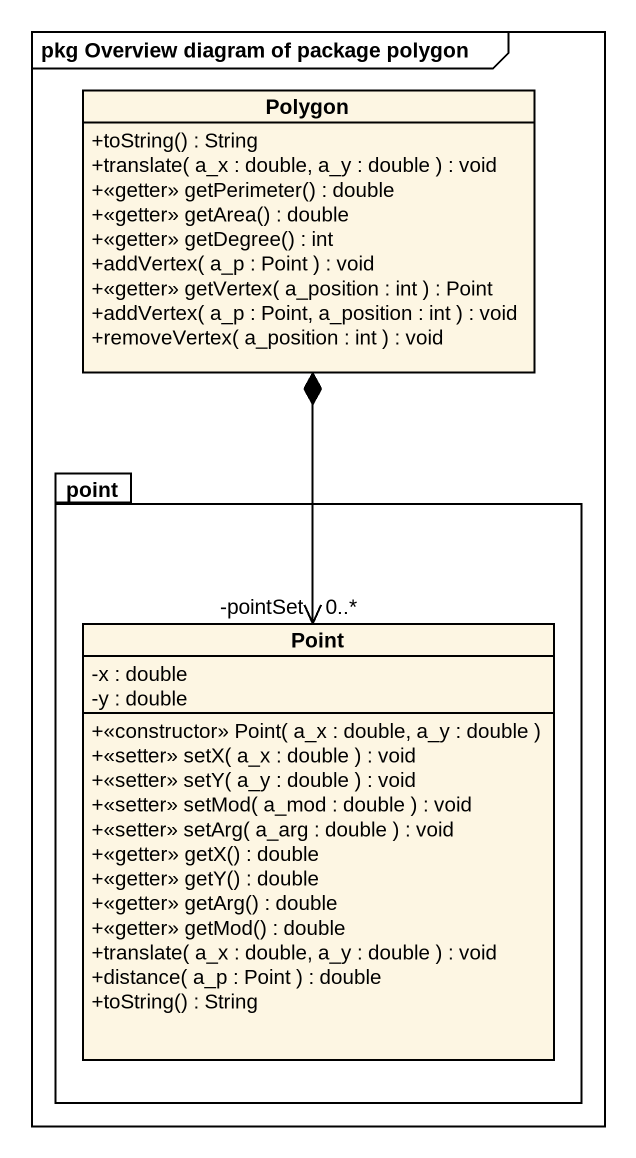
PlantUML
@startuml
mainframe pkg Overview diagram of package polygon
hide circle
hide empty members
skinparam classAttributeIconSize 0
class Polygon {
  +toString() : String
  +translate( a_x : double, a_y : double ) : void
  +<<getter>> getPerimeter() : double
  +<<getter>> getArea() : double
  +<<getter>> getDegree() : int
  +addVertex( a_p : Point ) : void
  +<<getter>> getVertex( a_position : int ) : Point
  +addVertex( a_p : Point, a_position : int ) : void
  +removeVertex( a_position : int ) : void
}
package point {
  class Point {
    -x : double
    -y : double
    +<<constructor>> Point( a_x : double, a_y : double )
    +<<setter>> setX( a_x : double ) : void
    +<<setter>> setY( a_y : double ) : void
    +<<setter>> setMod( a_mod : double ) : void
    +<<setter>> setArg( a_arg : double ) : void
    +<<getter>> getX() : double
    +<<getter>> getY() : double
    +<<getter>> getArg() : double
    +<<getter>> getMod() : double
    +translate( a_x : double, a_y : double ) : void
    +distance( a_p : Point ) : double
    +toString() : String
  }
}
Point "-pointSet\n0..*" <-up-* Polygon
@enduml
